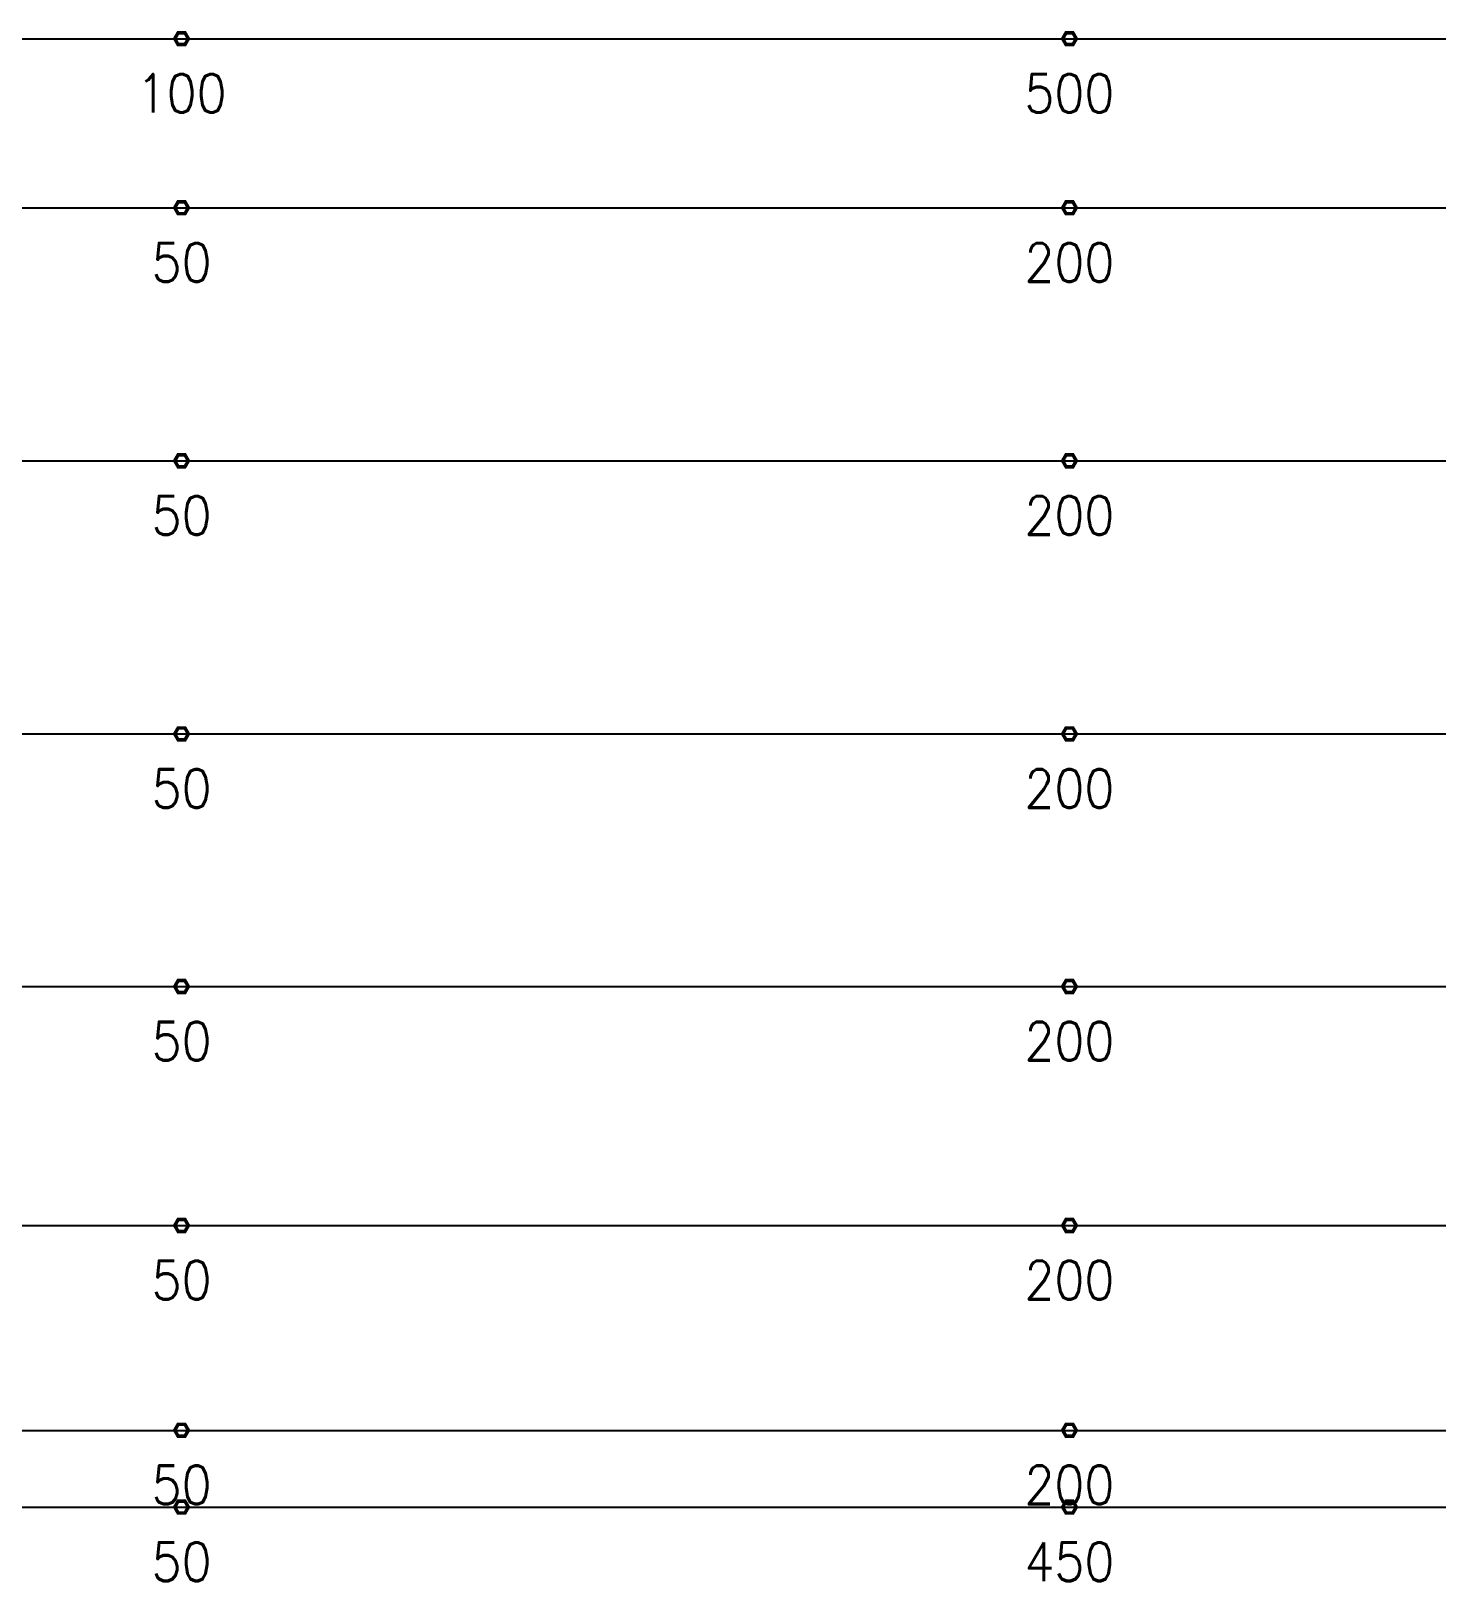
# Model space of a CAD drawing. Header units: millimetres. Extents: x 131700 to 589785, y -24154 to 46087.
# Drawn here: x 417768 to 426002, y 29216 to 38297 of the extents above; entities that cross this region are included whole.
import ezdxf
from ezdxf.enums import TextEntityAlignment as Align

# ---------------------------------------------------------------- set-up
doc = ezdxf.new("R2010")
doc.units = ezdxf.units.MM
doc.layers.get('0').update_dxf_attribs({"lineweight": 20})
doc.layers.add('ARES_TAG', color=3, linetype='Continuous')
doc.layers.add('NDC_S_TENDON', color=10, linetype='Continuous')
doc.layers.add('Current_plane_Column', color=7, linetype='Continuous', true_color=0x4b00ff)
doc.layers.add('NDC_LCAP', color=87, linetype='Continuous', plot=False)
doc.layers.add('NDC_S-TENDON', color=6, linetype='Continuous', lineweight=35)
doc.layers.add('NDC_S_ANNO', color=7, linetype='Continuous', lineweight=20)
doc.styles.add('ARES_BIGTEXT', font='VHARIALN.TTF')
doc.styles.add('ARES_ROMANS_0.36', font='romans.shx', dxfattribs={"width": 0.36, "bigfont": 'vns.shx'})
doc.styles.get("Standard").update_dxf_attribs({"font": 'arial.ttf'})

# ---------------------------------------------------------------- blocks, each defined once
blk = doc.blocks.new('*U579')
at = {"layer": 'NDC_S_TENDON'}
blk.add_line((-16449.8, 0), (25150.2, 0), dxfattribs=at)
at = {"layer": 'ARES_TAG', "style": 'ARES_ROMANS_0.36', "width": 0.36}
blk.add_attdef('S3', text='', height=375, rotation=6.40835, dxfattribs=at).set_placement((-31309.8, -1669), align=Align.MIDDLE_CENTER)
at = {"layer": 'NDC_LCAP', "style": 'ARES_BIGTEXT'}
blk.add_attdef('L', text='', height=350, rotation=6.40835, dxfattribs=at).set_placement((-32036.3, -1750.6), align=Align.MIDDLE_RIGHT)
blk = doc.blocks.new('*U580')
at = {"layer": 'NDC_S_TENDON'}
blk.add_line((-16449.8, 0), (25150.2, 0), dxfattribs=at)
at = {"layer": 'ARES_TAG', "style": 'ARES_ROMANS_0.36', "width": 0.36}
blk.add_attdef('S3', text='', height=375, rotation=5.4568, dxfattribs=at).set_placement((-31315.5, -1420.1), align=Align.MIDDLE_CENTER)
at = {"layer": 'NDC_LCAP', "style": 'ARES_BIGTEXT'}
blk.add_attdef('L', text='', height=350, rotation=5.4568, dxfattribs=at).set_placement((-32043.2, -1489.6), align=Align.MIDDLE_RIGHT)
blk = doc.blocks.new('*U581')
at = {"layer": 'NDC_S_TENDON'}
blk.add_line((5123, 0), (56671.6, 0), dxfattribs=at)
at = {"layer": 'ARES_TAG', "style": 'ARES_ROMANS_0.36', "width": 0.36}
blk.add_attdef('S3', text='', height=375, dxfattribs=at).set_placement((-10195.1, 0), align=Align.MIDDLE_CENTER)
at = {"layer": 'NDC_LCAP', "style": 'ARES_BIGTEXT'}
blk.add_attdef('L', text='', height=350, dxfattribs=at).set_placement((-10926.1, 0), align=Align.MIDDLE_RIGHT)
blk = doc.blocks.new('*U582')
at = {"layer": 'NDC_S_TENDON'}
blk.add_line((5123, 0), (56671.6, 0), dxfattribs=at)
at = {"layer": 'ARES_TAG', "style": 'ARES_ROMANS_0.36', "width": 0.36}
blk.add_attdef('S3', text='', height=375, dxfattribs=at).set_placement((-9038.4, 0), align=Align.MIDDLE_CENTER)
at = {"layer": 'NDC_LCAP', "style": 'ARES_BIGTEXT'}
blk.add_attdef('L', text='', height=350, dxfattribs=at).set_placement((-9769.4, 0), align=Align.MIDDLE_RIGHT)
blk = doc.blocks.new('*U583')
at = {"layer": 'NDC_S_TENDON'}
blk.add_line((5123, 0), (56671.6, 0), dxfattribs=at)
at = {"layer": 'ARES_TAG', "style": 'ARES_ROMANS_0.36', "width": 0.36}
blk.add_attdef('S3', text='', height=375, dxfattribs=at).set_placement((-9038.4, 0), align=Align.MIDDLE_CENTER)
at = {"layer": 'NDC_LCAP', "style": 'ARES_BIGTEXT'}
blk.add_attdef('L', text='', height=350, dxfattribs=at).set_placement((-9769.4, 0), align=Align.MIDDLE_RIGHT)
blk = doc.blocks.new('*U586')
at = {"layer": 'NDC_S_TENDON'}
blk.add_line((5123, 0), (56671.6, 0), dxfattribs=at)
at = {"layer": 'ARES_TAG', "style": 'ARES_ROMANS_0.36', "width": 0.36}
blk.add_attdef('S3', text='', height=375, dxfattribs=at).set_placement((-10219.4, 0), align=Align.MIDDLE_CENTER)
at = {"layer": 'NDC_LCAP', "style": 'ARES_BIGTEXT'}
blk.add_attdef('L', text='', height=350, dxfattribs=at).set_placement((-10950.4, 0), align=Align.MIDDLE_RIGHT)
blk = doc.blocks.new('TDX')
at = {"layer": 'NDC_S-TENDON', "linetype": 'Continuous'}
for points, elevation in [([(36090, 28752.8, 20, 20, 0), (36070, 28787.5, 20, 20, 0), (36030, 28787.5, 20, 20, 0), (36010, 28752.8, 20, 20, 0), (36030, 28718.2, 20, 20, 0), (36070, 28718.2, 20, 20, 0)], 2500), ([(36090, 28752.8, 20, 20, 0), (36070, 28787.5, 20, 20, 0), (36030, 28787.5, 20, 20, 0), (36010, 28752.8, 20, 20, 0), (36030, 28718.2, 20, 20, 0), (36070, 28718.2, 20, 20, 0)], 2500), ([(36090, 28752.8, 20, 20, 0), (36070, 28787.5, 20, 20, 0), (36030, 28787.5, 20, 20, 0), (36010, 28752.8, 20, 20, 0), (36030, 28718.2, 20, 20, 0), (36070, 28718.2, 20, 20, 0)], 4989.2), ([(36090, 28752.8, 20, 20, 0), (36070, 28787.5, 20, 20, 0), (36030, 28787.5, 20, 20, 0), (36010, 28752.8, 20, 20, 0), (36030, 28718.2, 20, 20, 0), (36070, 28718.2, 20, 20, 0)], 4989.2), ([(36090.1, 28751.7, 20, 20, 0), (36070.1, 28786.3, 20, 20, 0), (36030.1, 28786.3, 20, 20, 0), (36010.1, 28751.7, 20, 20, 0), (36030.1, 28717, 20, 20, 0), (36070.1, 28717, 20, 20, 0)], 4414.5), ([(36090.1, 28751.7, 20, 20, 0), (36070.1, 28786.3, 20, 20, 0), (36030.1, 28786.3, 20, 20, 0), (36010.1, 28751.7, 20, 20, 0), (36030.1, 28717, 20, 20, 0), (36070.1, 28717, 20, 20, 0)], 4414.5), ([(41290, 28752.8, 20, 20, 0), (41270, 28787.5, 20, 20, 0), (41230, 28787.5, 20, 20, 0), (41210, 28752.8, 20, 20, 0), (41230, 28718.2, 20, 20, 0), (41270, 28718.2, 20, 20, 0)], 2900), ([(41290, 28752.8, 20, 20, 0), (41270, 28787.5, 20, 20, 0), (41230, 28787.5, 20, 20, 0), (41210, 28752.8, 20, 20, 0), (41230, 28718.2, 20, 20, 0), (41270, 28718.2, 20, 20, 0)], 2900), ([(41290, 28752.8, 20, 20, 0), (41270, 28787.5, 20, 20, 0), (41230, 28787.5, 20, 20, 0), (41210, 28752.8, 20, 20, 0), (41230, 28718.2, 20, 20, 0), (41270, 28718.2, 20, 20, 0)], 2900), ([(41290, 28752.8, 20, 20, 0), (41270, 28787.5, 20, 20, 0), (41230, 28787.5, 20, 20, 0), (41210, 28752.8, 20, 20, 0), (41230, 28718.2, 20, 20, 0), (41270, 28718.2, 20, 20, 0)], 2900), ([(41290, 28752.8, 20, 20, 0), (41270, 28787.5, 20, 20, 0), (41230, 28787.5, 20, 20, 0), (41210, 28752.8, 20, 20, 0), (41230, 28718.2, 20, 20, 0), (41270, 28718.2, 20, 20, 0)], 5389.2), ([(41290, 28752.8, 20, 20, 0), (41270, 28787.5, 20, 20, 0), (41230, 28787.5, 20, 20, 0), (41210, 28752.8, 20, 20, 0), (41230, 28718.2, 20, 20, 0), (41270, 28718.2, 20, 20, 0)], 5389.2), ([(41290, 28752.8, 20, 20, 0), (41270, 28787.5, 20, 20, 0), (41230, 28787.5, 20, 20, 0), (41210, 28752.8, 20, 20, 0), (41230, 28718.2, 20, 20, 0), (41270, 28718.2, 20, 20, 0)], 5389.2), ([(41290, 28752.8, 20, 20, 0), (41270, 28787.5, 20, 20, 0), (41230, 28787.5, 20, 20, 0), (41210, 28752.8, 20, 20, 0), (41230, 28718.2, 20, 20, 0), (41270, 28718.2, 20, 20, 0)], 5389.2), ([(41290.1, 28751.7, 20, 20, 0), (41270.1, 28786.3, 20, 20, 0), (41230.1, 28786.3, 20, 20, 0), (41210.1, 28751.7, 20, 20, 0), (41230.1, 28717, 20, 20, 0), (41270.1, 28717, 20, 20, 0)], 4814.5), ([(41290.1, 28751.7, 20, 20, 0), (41270.1, 28786.3, 20, 20, 0), (41230.1, 28786.3, 20, 20, 0), (41210.1, 28751.7, 20, 20, 0), (41230.1, 28717, 20, 20, 0), (41270.1, 28717, 20, 20, 0)], 4814.5), ([(41290.1, 28751.7, 20, 20, 0), (41270.1, 28786.3, 20, 20, 0), (41230.1, 28786.3, 20, 20, 0), (41210.1, 28751.7, 20, 20, 0), (41230.1, 28717, 20, 20, 0), (41270.1, 28717, 20, 20, 0)], 4814.5), ([(41290.1, 28751.7, 20, 20, 0), (41270.1, 28786.3, 20, 20, 0), (41230.1, 28786.3, 20, 20, 0), (41210.1, 28751.7, 20, 20, 0), (41230.1, 28717, 20, 20, 0), (41270.1, 28717, 20, 20, 0)], 4814.5), ([(36090, 27762.3, 20, 20, 0), (36070, 27797, 20, 20, 0), (36030, 27797, 20, 20, 0), (36010, 27762.3, 20, 20, 0), (36030, 27727.7, 20, 20, 0), (36070, 27727.7, 20, 20, 0)], 2800), ([(36090, 27762.3, 20, 20, 0), (36070, 27797, 20, 20, 0), (36030, 27797, 20, 20, 0), (36010, 27762.3, 20, 20, 0), (36030, 27727.7, 20, 20, 0), (36070, 27727.7, 20, 20, 0)], 2800), ([(36090, 27762.3, 20, 20, 0), (36070, 27797, 20, 20, 0), (36030, 27797, 20, 20, 0), (36010, 27762.3, 20, 20, 0), (36030, 27727.7, 20, 20, 0), (36070, 27727.7, 20, 20, 0)], 5289.2), ([(36090, 27762.3, 20, 20, 0), (36070, 27797, 20, 20, 0), (36030, 27797, 20, 20, 0), (36010, 27762.3, 20, 20, 0), (36030, 27727.7, 20, 20, 0), (36070, 27727.7, 20, 20, 0)], 5289.2), ([(36090.1, 27761.2, 20, 20, 0), (36070.1, 27795.8, 20, 20, 0), (36030.1, 27795.8, 20, 20, 0), (36010.1, 27761.2, 20, 20, 0), (36030.1, 27726.6, 20, 20, 0), (36070.1, 27726.6, 20, 20, 0)], 4714.5), ([(36090.1, 27761.2, 20, 20, 0), (36070.1, 27795.8, 20, 20, 0), (36030.1, 27795.8, 20, 20, 0), (36010.1, 27761.2, 20, 20, 0), (36030.1, 27726.6, 20, 20, 0), (36070.1, 27726.6, 20, 20, 0)], 4714.5), ([(41290, 27762.3, 20, 20, 0), (41270, 27797, 20, 20, 0), (41230, 27797, 20, 20, 0), (41210, 27762.3, 20, 20, 0), (41230, 27727.7, 20, 20, 0), (41270, 27727.7, 20, 20, 0)], 2950), ([(41290, 27762.3, 20, 20, 0), (41270, 27797, 20, 20, 0), (41230, 27797, 20, 20, 0), (41210, 27762.3, 20, 20, 0), (41230, 27727.7, 20, 20, 0), (41270, 27727.7, 20, 20, 0)], 2950), ([(41290, 27762.3, 20, 20, 0), (41270, 27797, 20, 20, 0), (41230, 27797, 20, 20, 0), (41210, 27762.3, 20, 20, 0), (41230, 27727.7, 20, 20, 0), (41270, 27727.7, 20, 20, 0)], 2950), ([(41290, 27762.3, 20, 20, 0), (41270, 27797, 20, 20, 0), (41230, 27797, 20, 20, 0), (41210, 27762.3, 20, 20, 0), (41230, 27727.7, 20, 20, 0), (41270, 27727.7, 20, 20, 0)], 2950), ([(41290, 27762.3, 20, 20, 0), (41270, 27797, 20, 20, 0), (41230, 27797, 20, 20, 0), (41210, 27762.3, 20, 20, 0), (41230, 27727.7, 20, 20, 0), (41270, 27727.7, 20, 20, 0)], 5439.2), ([(41290, 27762.3, 20, 20, 0), (41270, 27797, 20, 20, 0), (41230, 27797, 20, 20, 0), (41210, 27762.3, 20, 20, 0), (41230, 27727.7, 20, 20, 0), (41270, 27727.7, 20, 20, 0)], 5439.2), ([(41290, 27762.3, 20, 20, 0), (41270, 27797, 20, 20, 0), (41230, 27797, 20, 20, 0), (41210, 27762.3, 20, 20, 0), (41230, 27727.7, 20, 20, 0), (41270, 27727.7, 20, 20, 0)], 5439.2), ([(41290, 27762.3, 20, 20, 0), (41270, 27797, 20, 20, 0), (41230, 27797, 20, 20, 0), (41210, 27762.3, 20, 20, 0), (41230, 27727.7, 20, 20, 0), (41270, 27727.7, 20, 20, 0)], 5439.2), ([(41290.1, 27761.2, 20, 20, 0), (41270.1, 27795.8, 20, 20, 0), (41230.1, 27795.8, 20, 20, 0), (41210.1, 27761.2, 20, 20, 0), (41230.1, 27726.6, 20, 20, 0), (41270.1, 27726.6, 20, 20, 0)], 4864.5), ([(41290.1, 27761.2, 20, 20, 0), (41270.1, 27795.8, 20, 20, 0), (41230.1, 27795.8, 20, 20, 0), (41210.1, 27761.2, 20, 20, 0), (41230.1, 27726.6, 20, 20, 0), (41270.1, 27726.6, 20, 20, 0)], 4864.5), ([(41290.1, 27761.2, 20, 20, 0), (41270.1, 27795.8, 20, 20, 0), (41230.1, 27795.8, 20, 20, 0), (41210.1, 27761.2, 20, 20, 0), (41230.1, 27726.6, 20, 20, 0), (41270.1, 27726.6, 20, 20, 0)], 4864.5), ([(41290.1, 27761.2, 20, 20, 0), (41270.1, 27795.8, 20, 20, 0), (41230.1, 27795.8, 20, 20, 0), (41210.1, 27761.2, 20, 20, 0), (41230.1, 27726.6, 20, 20, 0), (41270.1, 27726.6, 20, 20, 0)], 4864.5), ([(36090, 26279.9, 20, 20, 0), (36070, 26314.6, 20, 20, 0), (36030, 26314.6, 20, 20, 0), (36010, 26279.9, 20, 20, 0), (36030, 26245.3, 20, 20, 0), (36070, 26245.3, 20, 20, 0)], 2800), ([(36090, 26279.9, 20, 20, 0), (36070, 26314.6, 20, 20, 0), (36030, 26314.6, 20, 20, 0), (36010, 26279.9, 20, 20, 0), (36030, 26245.3, 20, 20, 0), (36070, 26245.3, 20, 20, 0)], 2800), ([(36090, 26279.9, 20, 20, 0), (36070, 26314.6, 20, 20, 0), (36030, 26314.6, 20, 20, 0), (36010, 26279.9, 20, 20, 0), (36030, 26245.3, 20, 20, 0), (36070, 26245.3, 20, 20, 0)], 5289.2), ([(36090, 26279.9, 20, 20, 0), (36070, 26314.6, 20, 20, 0), (36030, 26314.6, 20, 20, 0), (36010, 26279.9, 20, 20, 0), (36030, 26245.3, 20, 20, 0), (36070, 26245.3, 20, 20, 0)], 5289.2), ([(36090.1, 26278.8, 20, 20, 0), (36070.1, 26313.5, 20, 20, 0), (36030.1, 26313.5, 20, 20, 0), (36010.1, 26278.8, 20, 20, 0), (36030.1, 26244.2, 20, 20, 0), (36070.1, 26244.2, 20, 20, 0)], 4714.5), ([(36090.1, 26278.8, 20, 20, 0), (36070.1, 26313.5, 20, 20, 0), (36030.1, 26313.5, 20, 20, 0), (36010.1, 26278.8, 20, 20, 0), (36030.1, 26244.2, 20, 20, 0), (36070.1, 26244.2, 20, 20, 0)], 4714.5), ([(41290, 26279.9, 20, 20, 0), (41270, 26314.6, 20, 20, 0), (41230, 26314.6, 20, 20, 0), (41210, 26279.9, 20, 20, 0), (41230, 26245.3, 20, 20, 0), (41270, 26245.3, 20, 20, 0)], 2950), ([(41290, 26279.9, 20, 20, 0), (41270, 26314.6, 20, 20, 0), (41230, 26314.6, 20, 20, 0), (41210, 26279.9, 20, 20, 0), (41230, 26245.3, 20, 20, 0), (41270, 26245.3, 20, 20, 0)], 2950), ([(41290, 26279.9, 20, 20, 0), (41270, 26314.6, 20, 20, 0), (41230, 26314.6, 20, 20, 0), (41210, 26279.9, 20, 20, 0), (41230, 26245.3, 20, 20, 0), (41270, 26245.3, 20, 20, 0)], 2950), ([(41290, 26279.9, 20, 20, 0), (41270, 26314.6, 20, 20, 0), (41230, 26314.6, 20, 20, 0), (41210, 26279.9, 20, 20, 0), (41230, 26245.3, 20, 20, 0), (41270, 26245.3, 20, 20, 0)], 2950), ([(41290, 26279.9, 20, 20, 0), (41270, 26314.6, 20, 20, 0), (41230, 26314.6, 20, 20, 0), (41210, 26279.9, 20, 20, 0), (41230, 26245.3, 20, 20, 0), (41270, 26245.3, 20, 20, 0)], 5439.2), ([(41290, 26279.9, 20, 20, 0), (41270, 26314.6, 20, 20, 0), (41230, 26314.6, 20, 20, 0), (41210, 26279.9, 20, 20, 0), (41230, 26245.3, 20, 20, 0), (41270, 26245.3, 20, 20, 0)], 5439.2), ([(41290, 26279.9, 20, 20, 0), (41270, 26314.6, 20, 20, 0), (41230, 26314.6, 20, 20, 0), (41210, 26279.9, 20, 20, 0), (41230, 26245.3, 20, 20, 0), (41270, 26245.3, 20, 20, 0)], 5439.2), ([(41290, 26279.9, 20, 20, 0), (41270, 26314.6, 20, 20, 0), (41230, 26314.6, 20, 20, 0), (41210, 26279.9, 20, 20, 0), (41230, 26245.3, 20, 20, 0), (41270, 26245.3, 20, 20, 0)], 5439.2), ([(41290.1, 26278.8, 20, 20, 0), (41270.1, 26313.5, 20, 20, 0), (41230.1, 26313.5, 20, 20, 0), (41210.1, 26278.8, 20, 20, 0), (41230.1, 26244.2, 20, 20, 0), (41270.1, 26244.2, 20, 20, 0)], 4864.5), ([(41290.1, 26278.8, 20, 20, 0), (41270.1, 26313.5, 20, 20, 0), (41230.1, 26313.5, 20, 20, 0), (41210.1, 26278.8, 20, 20, 0), (41230.1, 26244.2, 20, 20, 0), (41270.1, 26244.2, 20, 20, 0)], 4864.5), ([(41290.1, 26278.8, 20, 20, 0), (41270.1, 26313.5, 20, 20, 0), (41230.1, 26313.5, 20, 20, 0), (41210.1, 26278.8, 20, 20, 0), (41230.1, 26244.2, 20, 20, 0), (41270.1, 26244.2, 20, 20, 0)], 4864.5), ([(41290.1, 26278.8, 20, 20, 0), (41270.1, 26313.5, 20, 20, 0), (41230.1, 26313.5, 20, 20, 0), (41210.1, 26278.8, 20, 20, 0), (41230.1, 26244.2, 20, 20, 0), (41270.1, 26244.2, 20, 20, 0)], 4864.5), ([(36090, 24679.9, 20, 20, 0), (36070, 24714.6, 20, 20, 0), (36030, 24714.6, 20, 20, 0), (36010, 24679.9, 20, 20, 0), (36030, 24645.3, 20, 20, 0), (36070, 24645.3, 20, 20, 0)], 2800), ([(36090, 24679.9, 20, 20, 0), (36070, 24714.6, 20, 20, 0), (36030, 24714.6, 20, 20, 0), (36010, 24679.9, 20, 20, 0), (36030, 24645.3, 20, 20, 0), (36070, 24645.3, 20, 20, 0)], 2800), ([(36090, 24679.9, 20, 20, 0), (36070, 24714.6, 20, 20, 0), (36030, 24714.6, 20, 20, 0), (36010, 24679.9, 20, 20, 0), (36030, 24645.3, 20, 20, 0), (36070, 24645.3, 20, 20, 0)], 5289.2), ([(36090, 24679.9, 20, 20, 0), (36070, 24714.6, 20, 20, 0), (36030, 24714.6, 20, 20, 0), (36010, 24679.9, 20, 20, 0), (36030, 24645.3, 20, 20, 0), (36070, 24645.3, 20, 20, 0)], 5289.2), ([(36090.1, 24678.8, 20, 20, 0), (36070.1, 24713.5, 20, 20, 0), (36030.1, 24713.5, 20, 20, 0), (36010.1, 24678.8, 20, 20, 0), (36030.1, 24644.2, 20, 20, 0), (36070.1, 24644.2, 20, 20, 0)], 4714.5), ([(36090.1, 24678.8, 20, 20, 0), (36070.1, 24713.5, 20, 20, 0), (36030.1, 24713.5, 20, 20, 0), (36010.1, 24678.8, 20, 20, 0), (36030.1, 24644.2, 20, 20, 0), (36070.1, 24644.2, 20, 20, 0)], 4714.5), ([(41290, 24679.9, 20, 20, 0), (41270, 24714.6, 20, 20, 0), (41230, 24714.6, 20, 20, 0), (41210, 24679.9, 20, 20, 0), (41230, 24645.3, 20, 20, 0), (41270, 24645.3, 20, 20, 0)], 2950), ([(41290, 24679.9, 20, 20, 0), (41270, 24714.6, 20, 20, 0), (41230, 24714.6, 20, 20, 0), (41210, 24679.9, 20, 20, 0), (41230, 24645.3, 20, 20, 0), (41270, 24645.3, 20, 20, 0)], 2950), ([(41290, 24679.9, 20, 20, 0), (41270, 24714.6, 20, 20, 0), (41230, 24714.6, 20, 20, 0), (41210, 24679.9, 20, 20, 0), (41230, 24645.3, 20, 20, 0), (41270, 24645.3, 20, 20, 0)], 2950), ([(41290, 24679.9, 20, 20, 0), (41270, 24714.6, 20, 20, 0), (41230, 24714.6, 20, 20, 0), (41210, 24679.9, 20, 20, 0), (41230, 24645.3, 20, 20, 0), (41270, 24645.3, 20, 20, 0)], 2950), ([(41290, 24679.9, 20, 20, 0), (41270, 24714.6, 20, 20, 0), (41230, 24714.6, 20, 20, 0), (41210, 24679.9, 20, 20, 0), (41230, 24645.3, 20, 20, 0), (41270, 24645.3, 20, 20, 0)], 5439.2), ([(41290, 24679.9, 20, 20, 0), (41270, 24714.6, 20, 20, 0), (41230, 24714.6, 20, 20, 0), (41210, 24679.9, 20, 20, 0), (41230, 24645.3, 20, 20, 0), (41270, 24645.3, 20, 20, 0)], 5439.2), ([(41290, 24679.9, 20, 20, 0), (41270, 24714.6, 20, 20, 0), (41230, 24714.6, 20, 20, 0), (41210, 24679.9, 20, 20, 0), (41230, 24645.3, 20, 20, 0), (41270, 24645.3, 20, 20, 0)], 5439.2), ([(41290, 24679.9, 20, 20, 0), (41270, 24714.6, 20, 20, 0), (41230, 24714.6, 20, 20, 0), (41210, 24679.9, 20, 20, 0), (41230, 24645.3, 20, 20, 0), (41270, 24645.3, 20, 20, 0)], 5439.2), ([(41290.1, 24678.8, 20, 20, 0), (41270.1, 24713.5, 20, 20, 0), (41230.1, 24713.5, 20, 20, 0), (41210.1, 24678.8, 20, 20, 0), (41230.1, 24644.2, 20, 20, 0), (41270.1, 24644.2, 20, 20, 0)], 4864.5), ([(41290.1, 24678.8, 20, 20, 0), (41270.1, 24713.5, 20, 20, 0), (41230.1, 24713.5, 20, 20, 0), (41210.1, 24678.8, 20, 20, 0), (41230.1, 24644.2, 20, 20, 0), (41270.1, 24644.2, 20, 20, 0)], 4864.5), ([(41290.1, 24678.8, 20, 20, 0), (41270.1, 24713.5, 20, 20, 0), (41230.1, 24713.5, 20, 20, 0), (41210.1, 24678.8, 20, 20, 0), (41230.1, 24644.2, 20, 20, 0), (41270.1, 24644.2, 20, 20, 0)], 4864.5), ([(41290.1, 24678.8, 20, 20, 0), (41270.1, 24713.5, 20, 20, 0), (41230.1, 24713.5, 20, 20, 0), (41210.1, 24678.8, 20, 20, 0), (41230.1, 24644.2, 20, 20, 0), (41270.1, 24644.2, 20, 20, 0)], 4864.5), ([(36090, 23199.9, 20, 20, 0), (36070, 23234.5, 20, 20, 0), (36030, 23234.5, 20, 20, 0), (36010, 23199.9, 20, 20, 0), (36030, 23165.2, 20, 20, 0), (36070, 23165.2, 20, 20, 0)], 2800), ([(36090, 23199.9, 20, 20, 0), (36070, 23234.5, 20, 20, 0), (36030, 23234.5, 20, 20, 0), (36010, 23199.9, 20, 20, 0), (36030, 23165.2, 20, 20, 0), (36070, 23165.2, 20, 20, 0)], 2800), ([(36090, 23199.9, 20, 20, 0), (36070, 23234.5, 20, 20, 0), (36030, 23234.5, 20, 20, 0), (36010, 23199.9, 20, 20, 0), (36030, 23165.2, 20, 20, 0), (36070, 23165.2, 20, 20, 0)], 5289.2), ([(36090, 23199.9, 20, 20, 0), (36070, 23234.5, 20, 20, 0), (36030, 23234.5, 20, 20, 0), (36010, 23199.9, 20, 20, 0), (36030, 23165.2, 20, 20, 0), (36070, 23165.2, 20, 20, 0)], 5289.2), ([(36090.1, 23198.8, 20, 20, 0), (36070.1, 23233.4, 20, 20, 0), (36030.1, 23233.4, 20, 20, 0), (36010.1, 23198.8, 20, 20, 0), (36030.1, 23164.1, 20, 20, 0), (36070.1, 23164.1, 20, 20, 0)], 4714.5), ([(36090.1, 23198.8, 20, 20, 0), (36070.1, 23233.4, 20, 20, 0), (36030.1, 23233.4, 20, 20, 0), (36010.1, 23198.8, 20, 20, 0), (36030.1, 23164.1, 20, 20, 0), (36070.1, 23164.1, 20, 20, 0)], 4714.5), ([(41290, 23199.9, 20, 20, 0), (41270, 23234.5, 20, 20, 0), (41230, 23234.5, 20, 20, 0), (41210, 23199.9, 20, 20, 0), (41230, 23165.2, 20, 20, 0), (41270, 23165.2, 20, 20, 0)], 2950), ([(41290, 23199.9, 20, 20, 0), (41270, 23234.5, 20, 20, 0), (41230, 23234.5, 20, 20, 0), (41210, 23199.9, 20, 20, 0), (41230, 23165.2, 20, 20, 0), (41270, 23165.2, 20, 20, 0)], 2950), ([(41290, 23199.9, 20, 20, 0), (41270, 23234.5, 20, 20, 0), (41230, 23234.5, 20, 20, 0), (41210, 23199.9, 20, 20, 0), (41230, 23165.2, 20, 20, 0), (41270, 23165.2, 20, 20, 0)], 2950), ([(41290, 23199.9, 20, 20, 0), (41270, 23234.5, 20, 20, 0), (41230, 23234.5, 20, 20, 0), (41210, 23199.9, 20, 20, 0), (41230, 23165.2, 20, 20, 0), (41270, 23165.2, 20, 20, 0)], 2950), ([(41290, 23199.9, 20, 20, 0), (41270, 23234.5, 20, 20, 0), (41230, 23234.5, 20, 20, 0), (41210, 23199.9, 20, 20, 0), (41230, 23165.2, 20, 20, 0), (41270, 23165.2, 20, 20, 0)], 5439.2), ([(41290, 23199.9, 20, 20, 0), (41270, 23234.5, 20, 20, 0), (41230, 23234.5, 20, 20, 0), (41210, 23199.9, 20, 20, 0), (41230, 23165.2, 20, 20, 0), (41270, 23165.2, 20, 20, 0)], 5439.2), ([(41290, 23199.9, 20, 20, 0), (41270, 23234.5, 20, 20, 0), (41230, 23234.5, 20, 20, 0), (41210, 23199.9, 20, 20, 0), (41230, 23165.2, 20, 20, 0), (41270, 23165.2, 20, 20, 0)], 5439.2), ([(41290, 23199.9, 20, 20, 0), (41270, 23234.5, 20, 20, 0), (41230, 23234.5, 20, 20, 0), (41210, 23199.9, 20, 20, 0), (41230, 23165.2, 20, 20, 0), (41270, 23165.2, 20, 20, 0)], 5439.2), ([(41290.1, 23198.8, 20, 20, 0), (41270.1, 23233.4, 20, 20, 0), (41230.1, 23233.4, 20, 20, 0), (41210.1, 23198.8, 20, 20, 0), (41230.1, 23164.1, 20, 20, 0), (41270.1, 23164.1, 20, 20, 0)], 4864.5), ([(41290.1, 23198.8, 20, 20, 0), (41270.1, 23233.4, 20, 20, 0), (41230.1, 23233.4, 20, 20, 0), (41210.1, 23198.8, 20, 20, 0), (41230.1, 23164.1, 20, 20, 0), (41270.1, 23164.1, 20, 20, 0)], 4864.5), ([(41290.1, 23198.8, 20, 20, 0), (41270.1, 23233.4, 20, 20, 0), (41230.1, 23233.4, 20, 20, 0), (41210.1, 23198.8, 20, 20, 0), (41230.1, 23164.1, 20, 20, 0), (41270.1, 23164.1, 20, 20, 0)], 4864.5), ([(41290.1, 23198.8, 20, 20, 0), (41270.1, 23233.4, 20, 20, 0), (41230.1, 23233.4, 20, 20, 0), (41210.1, 23198.8, 20, 20, 0), (41230.1, 23164.1, 20, 20, 0), (41270.1, 23164.1, 20, 20, 0)], 4864.5), ([(36090, 21799.9, 20, 20, 0), (36070, 21834.5, 20, 20, 0), (36030, 21834.5, 20, 20, 0), (36010, 21799.9, 20, 20, 0), (36030, 21765.2, 20, 20, 0), (36070, 21765.2, 20, 20, 0)], 2800), ([(36090, 21799.9, 20, 20, 0), (36070, 21834.5, 20, 20, 0), (36030, 21834.5, 20, 20, 0), (36010, 21799.9, 20, 20, 0), (36030, 21765.2, 20, 20, 0), (36070, 21765.2, 20, 20, 0)], 2800), ([(36090, 21799.9, 20, 20, 0), (36070, 21834.5, 20, 20, 0), (36030, 21834.5, 20, 20, 0), (36010, 21799.9, 20, 20, 0), (36030, 21765.2, 20, 20, 0), (36070, 21765.2, 20, 20, 0)], 5289.2), ([(36090, 21799.9, 20, 20, 0), (36070, 21834.5, 20, 20, 0), (36030, 21834.5, 20, 20, 0), (36010, 21799.9, 20, 20, 0), (36030, 21765.2, 20, 20, 0), (36070, 21765.2, 20, 20, 0)], 5289.2), ([(36090.1, 21798.8, 20, 20, 0), (36070.1, 21833.4, 20, 20, 0), (36030.1, 21833.4, 20, 20, 0), (36010.1, 21798.8, 20, 20, 0), (36030.1, 21764.1, 20, 20, 0), (36070.1, 21764.1, 20, 20, 0)], 4714.5), ([(36090.1, 21798.8, 20, 20, 0), (36070.1, 21833.4, 20, 20, 0), (36030.1, 21833.4, 20, 20, 0), (36010.1, 21798.8, 20, 20, 0), (36030.1, 21764.1, 20, 20, 0), (36070.1, 21764.1, 20, 20, 0)], 4714.5), ([(41290, 21799.9, 20, 20, 0), (41270, 21834.5, 20, 20, 0), (41230, 21834.5, 20, 20, 0), (41210, 21799.9, 20, 20, 0), (41230, 21765.2, 20, 20, 0), (41270, 21765.2, 20, 20, 0)], 2950), ([(41290, 21799.9, 20, 20, 0), (41270, 21834.5, 20, 20, 0), (41230, 21834.5, 20, 20, 0), (41210, 21799.9, 20, 20, 0), (41230, 21765.2, 20, 20, 0), (41270, 21765.2, 20, 20, 0)], 2950), ([(41290, 21799.9, 20, 20, 0), (41270, 21834.5, 20, 20, 0), (41230, 21834.5, 20, 20, 0), (41210, 21799.9, 20, 20, 0), (41230, 21765.2, 20, 20, 0), (41270, 21765.2, 20, 20, 0)], 2950), ([(41290, 21799.9, 20, 20, 0), (41270, 21834.5, 20, 20, 0), (41230, 21834.5, 20, 20, 0), (41210, 21799.9, 20, 20, 0), (41230, 21765.2, 20, 20, 0), (41270, 21765.2, 20, 20, 0)], 2950), ([(41290, 21799.9, 20, 20, 0), (41270, 21834.5, 20, 20, 0), (41230, 21834.5, 20, 20, 0), (41210, 21799.9, 20, 20, 0), (41230, 21765.2, 20, 20, 0), (41270, 21765.2, 20, 20, 0)], 5439.2), ([(41290, 21799.9, 20, 20, 0), (41270, 21834.5, 20, 20, 0), (41230, 21834.5, 20, 20, 0), (41210, 21799.9, 20, 20, 0), (41230, 21765.2, 20, 20, 0), (41270, 21765.2, 20, 20, 0)], 5439.2), ([(41290, 21799.9, 20, 20, 0), (41270, 21834.5, 20, 20, 0), (41230, 21834.5, 20, 20, 0), (41210, 21799.9, 20, 20, 0), (41230, 21765.2, 20, 20, 0), (41270, 21765.2, 20, 20, 0)], 5439.2), ([(41290, 21799.9, 20, 20, 0), (41270, 21834.5, 20, 20, 0), (41230, 21834.5, 20, 20, 0), (41210, 21799.9, 20, 20, 0), (41230, 21765.2, 20, 20, 0), (41270, 21765.2, 20, 20, 0)], 5439.2), ([(41290.1, 21798.8, 20, 20, 0), (41270.1, 21833.4, 20, 20, 0), (41230.1, 21833.4, 20, 20, 0), (41210.1, 21798.8, 20, 20, 0), (41230.1, 21764.1, 20, 20, 0), (41270.1, 21764.1, 20, 20, 0)], 4864.5), ([(41290.1, 21798.8, 20, 20, 0), (41270.1, 21833.4, 20, 20, 0), (41230.1, 21833.4, 20, 20, 0), (41210.1, 21798.8, 20, 20, 0), (41230.1, 21764.1, 20, 20, 0), (41270.1, 21764.1, 20, 20, 0)], 4864.5), ([(41290.1, 21798.8, 20, 20, 0), (41270.1, 21833.4, 20, 20, 0), (41230.1, 21833.4, 20, 20, 0), (41210.1, 21798.8, 20, 20, 0), (41230.1, 21764.1, 20, 20, 0), (41270.1, 21764.1, 20, 20, 0)], 4864.5), ([(41290.1, 21798.8, 20, 20, 0), (41270.1, 21833.4, 20, 20, 0), (41230.1, 21833.4, 20, 20, 0), (41210.1, 21798.8, 20, 20, 0), (41230.1, 21764.1, 20, 20, 0), (41270.1, 21764.1, 20, 20, 0)], 4864.5), ([(36090, 20600, 20, 20, 0), (36070, 20634.6, 20, 20, 0), (36030, 20634.6, 20, 20, 0), (36010, 20600, 20, 20, 0), (36030, 20565.3, 20, 20, 0), (36070, 20565.3, 20, 20, 0)], 2800), ([(36090, 20600, 20, 20, 0), (36070, 20634.6, 20, 20, 0), (36030, 20634.6, 20, 20, 0), (36010, 20600, 20, 20, 0), (36030, 20565.3, 20, 20, 0), (36070, 20565.3, 20, 20, 0)], 2800), ([(36090, 20600, 20, 20, 0), (36070, 20634.6, 20, 20, 0), (36030, 20634.6, 20, 20, 0), (36010, 20600, 20, 20, 0), (36030, 20565.3, 20, 20, 0), (36070, 20565.3, 20, 20, 0)], 5289.2), ([(36090, 20600, 20, 20, 0), (36070, 20634.6, 20, 20, 0), (36030, 20634.6, 20, 20, 0), (36010, 20600, 20, 20, 0), (36030, 20565.3, 20, 20, 0), (36070, 20565.3, 20, 20, 0)], 5289.2), ([(36090.1, 20598.8, 20, 20, 0), (36070.1, 20633.5, 20, 20, 0), (36030.1, 20633.5, 20, 20, 0), (36010.1, 20598.8, 20, 20, 0), (36030.1, 20564.2, 20, 20, 0), (36070.1, 20564.2, 20, 20, 0)], 4714.5), ([(36090.1, 20598.8, 20, 20, 0), (36070.1, 20633.5, 20, 20, 0), (36030.1, 20633.5, 20, 20, 0), (36010.1, 20598.8, 20, 20, 0), (36030.1, 20564.2, 20, 20, 0), (36070.1, 20564.2, 20, 20, 0)], 4714.5), ([(41290, 20600, 20, 20, 0), (41270, 20634.6, 20, 20, 0), (41230, 20634.6, 20, 20, 0), (41210, 20600, 20, 20, 0), (41230, 20565.3, 20, 20, 0), (41270, 20565.3, 20, 20, 0)], 2950), ([(41290, 20600, 20, 20, 0), (41270, 20634.6, 20, 20, 0), (41230, 20634.6, 20, 20, 0), (41210, 20600, 20, 20, 0), (41230, 20565.3, 20, 20, 0), (41270, 20565.3, 20, 20, 0)], 2950), ([(41290, 20600, 20, 20, 0), (41270, 20634.6, 20, 20, 0), (41230, 20634.6, 20, 20, 0), (41210, 20600, 20, 20, 0), (41230, 20565.3, 20, 20, 0), (41270, 20565.3, 20, 20, 0)], 2950), ([(41290, 20600, 20, 20, 0), (41270, 20634.6, 20, 20, 0), (41230, 20634.6, 20, 20, 0), (41210, 20600, 20, 20, 0), (41230, 20565.3, 20, 20, 0), (41270, 20565.3, 20, 20, 0)], 2950), ([(41290, 20600, 20, 20, 0), (41270, 20634.6, 20, 20, 0), (41230, 20634.6, 20, 20, 0), (41210, 20600, 20, 20, 0), (41230, 20565.3, 20, 20, 0), (41270, 20565.3, 20, 20, 0)], 5439.2), ([(41290, 20600, 20, 20, 0), (41270, 20634.6, 20, 20, 0), (41230, 20634.6, 20, 20, 0), (41210, 20600, 20, 20, 0), (41230, 20565.3, 20, 20, 0), (41270, 20565.3, 20, 20, 0)], 5439.2), ([(41290, 20600, 20, 20, 0), (41270, 20634.6, 20, 20, 0), (41230, 20634.6, 20, 20, 0), (41210, 20600, 20, 20, 0), (41230, 20565.3, 20, 20, 0), (41270, 20565.3, 20, 20, 0)], 5439.2), ([(41290, 20600, 20, 20, 0), (41270, 20634.6, 20, 20, 0), (41230, 20634.6, 20, 20, 0), (41210, 20600, 20, 20, 0), (41230, 20565.3, 20, 20, 0), (41270, 20565.3, 20, 20, 0)], 5439.2), ([(41290.1, 20598.8, 20, 20, 0), (41270.1, 20633.5, 20, 20, 0), (41230.1, 20633.5, 20, 20, 0), (41210.1, 20598.8, 20, 20, 0), (41230.1, 20564.2, 20, 20, 0), (41270.1, 20564.2, 20, 20, 0)], 4864.5), ([(41290.1, 20598.8, 20, 20, 0), (41270.1, 20633.5, 20, 20, 0), (41230.1, 20633.5, 20, 20, 0), (41210.1, 20598.8, 20, 20, 0), (41230.1, 20564.2, 20, 20, 0), (41270.1, 20564.2, 20, 20, 0)], 4864.5), ([(41290.1, 20598.8, 20, 20, 0), (41270.1, 20633.5, 20, 20, 0), (41230.1, 20633.5, 20, 20, 0), (41210.1, 20598.8, 20, 20, 0), (41230.1, 20564.2, 20, 20, 0), (41270.1, 20564.2, 20, 20, 0)], 4864.5), ([(41290.1, 20598.8, 20, 20, 0), (41270.1, 20633.5, 20, 20, 0), (41230.1, 20633.5, 20, 20, 0), (41210.1, 20598.8, 20, 20, 0), (41230.1, 20564.2, 20, 20, 0), (41270.1, 20564.2, 20, 20, 0)], 4864.5), ([(36090, 20150, 20, 20, 0), (36070, 20184.6, 20, 20, 0), (36030, 20184.6, 20, 20, 0), (36010, 20150, 20, 20, 0), (36030, 20115.3, 20, 20, 0), (36070, 20115.3, 20, 20, 0)], 2550), ([(36090, 20150, 20, 20, 0), (36070, 20184.6, 20, 20, 0), (36030, 20184.6, 20, 20, 0), (36010, 20150, 20, 20, 0), (36030, 20115.3, 20, 20, 0), (36070, 20115.3, 20, 20, 0)], 2550), ([(36090, 20150, 20, 20, 0), (36070, 20184.6, 20, 20, 0), (36030, 20184.6, 20, 20, 0), (36010, 20150, 20, 20, 0), (36030, 20115.3, 20, 20, 0), (36070, 20115.3, 20, 20, 0)], 5039.2), ([(36090, 20150, 20, 20, 0), (36070, 20184.6, 20, 20, 0), (36030, 20184.6, 20, 20, 0), (36010, 20150, 20, 20, 0), (36030, 20115.3, 20, 20, 0), (36070, 20115.3, 20, 20, 0)], 5039.2), ([(36090.1, 20148.8, 20, 20, 0), (36070.1, 20183.5, 20, 20, 0), (36030.1, 20183.5, 20, 20, 0), (36010.1, 20148.8, 20, 20, 0), (36030.1, 20114.2, 20, 20, 0), (36070.1, 20114.2, 20, 20, 0)], 4464.5), ([(36090.1, 20148.8, 20, 20, 0), (36070.1, 20183.5, 20, 20, 0), (36030.1, 20183.5, 20, 20, 0), (36010.1, 20148.8, 20, 20, 0), (36030.1, 20114.2, 20, 20, 0), (36070.1, 20114.2, 20, 20, 0)], 4464.5), ([(41290, 20150, 20, 20, 0), (41270, 20184.6, 20, 20, 0), (41230, 20184.6, 20, 20, 0), (41210, 20150, 20, 20, 0), (41230, 20115.3, 20, 20, 0), (41270, 20115.3, 20, 20, 0)], 2950), ([(41290, 20150, 20, 20, 0), (41270, 20184.6, 20, 20, 0), (41230, 20184.6, 20, 20, 0), (41210, 20150, 20, 20, 0), (41230, 20115.3, 20, 20, 0), (41270, 20115.3, 20, 20, 0)], 2950), ([(41290, 20150, 20, 20, 0), (41270, 20184.6, 20, 20, 0), (41230, 20184.6, 20, 20, 0), (41210, 20150, 20, 20, 0), (41230, 20115.3, 20, 20, 0), (41270, 20115.3, 20, 20, 0)], 2950), ([(41290, 20150, 20, 20, 0), (41270, 20184.6, 20, 20, 0), (41230, 20184.6, 20, 20, 0), (41210, 20150, 20, 20, 0), (41230, 20115.3, 20, 20, 0), (41270, 20115.3, 20, 20, 0)], 2950), ([(41290, 20150, 20, 20, 0), (41270, 20184.6, 20, 20, 0), (41230, 20184.6, 20, 20, 0), (41210, 20150, 20, 20, 0), (41230, 20115.3, 20, 20, 0), (41270, 20115.3, 20, 20, 0)], 5439.2), ([(41290, 20150, 20, 20, 0), (41270, 20184.6, 20, 20, 0), (41230, 20184.6, 20, 20, 0), (41210, 20150, 20, 20, 0), (41230, 20115.3, 20, 20, 0), (41270, 20115.3, 20, 20, 0)], 5439.2), ([(41290, 20150, 20, 20, 0), (41270, 20184.6, 20, 20, 0), (41230, 20184.6, 20, 20, 0), (41210, 20150, 20, 20, 0), (41230, 20115.3, 20, 20, 0), (41270, 20115.3, 20, 20, 0)], 5439.2), ([(41290, 20150, 20, 20, 0), (41270, 20184.6, 20, 20, 0), (41230, 20184.6, 20, 20, 0), (41210, 20150, 20, 20, 0), (41230, 20115.3, 20, 20, 0), (41270, 20115.3, 20, 20, 0)], 5439.2), ([(41290.1, 20148.8, 20, 20, 0), (41270.1, 20183.5, 20, 20, 0), (41230.1, 20183.5, 20, 20, 0), (41210.1, 20148.8, 20, 20, 0), (41230.1, 20114.2, 20, 20, 0), (41270.1, 20114.2, 20, 20, 0)], 4864.5), ([(41290.1, 20148.8, 20, 20, 0), (41270.1, 20183.5, 20, 20, 0), (41230.1, 20183.5, 20, 20, 0), (41210.1, 20148.8, 20, 20, 0), (41230.1, 20114.2, 20, 20, 0), (41270.1, 20114.2, 20, 20, 0)], 4864.5), ([(41290.1, 20148.8, 20, 20, 0), (41270.1, 20183.5, 20, 20, 0), (41230.1, 20183.5, 20, 20, 0), (41210.1, 20148.8, 20, 20, 0), (41230.1, 20114.2, 20, 20, 0), (41270.1, 20114.2, 20, 20, 0)], 4864.5), ([(41290.1, 20148.8, 20, 20, 0), (41270.1, 20183.5, 20, 20, 0), (41230.1, 20183.5, 20, 20, 0), (41210.1, 20148.8, 20, 20, 0), (41230.1, 20114.2, 20, 20, 0), (41270.1, 20114.2, 20, 20, 0)], 4864.5)]:
    blk.add_lwpolyline(points, format="xyseb", close=True, dxfattribs=dict(at, elevation=elevation))
for name, p in [('*U579', (26499.9, 28751.7, 4422)), ('*U580', (26499.9, 27761.2, 4613.6)), ('*U581', (4208.6, 26278.8, 4717.1)), ('*U582', (4208.6, 24678.8, 4717.1)), ('*U583', (4208.6, 23198.8, 4717.1)), ('*U583', (4208.6, 21798.8, 4717.1)), ('*U583', (4208.6, 20598.8, 4717.1)), ('*U586', (4208.6, 20148.8, 4584.3))]:
    blk.add_blockref(name, p)
at = {"layer": 'NDC_S_ANNO', "linetype": 'Continuous', "char_height": 225, "attachment_point": 5, "line_spacing_factor": 0.75}
for s, insert in [('\\FSTANDARD.shx;100', (36050, 28432.8, 2500)), ('\\FSTANDARD.shx;100', (36050, 28432.8, 4989.2)), ('\\FSTANDARD.shx;100', (36050.1, 28431.7, 4414.5)), ('\\FSTANDARD.shx;50', (36050, 27442.3, 2800)), ('\\FSTANDARD.shx;50', (36050, 27442.3, 5289.2)), ('\\FSTANDARD.shx;50', (36050.1, 27441.2, 4714.5)), ('\\FSTANDARD.shx;50', (36050, 25959.9, 2800)), ('\\FSTANDARD.shx;50', (36050, 25959.9, 5289.2)), ('\\FSTANDARD.shx;50', (36050.1, 25958.8, 4714.5)), ('\\FSTANDARD.shx;200', (41250, 25959.9, 2950)), ('\\FSTANDARD.shx;200', (41250, 25959.9, 5439.2)), ('\\FSTANDARD.shx;200', (41250.1, 25958.8, 4864.5)), ('\\FSTANDARD.shx;50', (36050, 24359.9, 2800)), ('\\FSTANDARD.shx;50', (36050, 24359.9, 5289.2)), ('\\FSTANDARD.shx;50', (36050.1, 24358.8, 4714.5)), ('\\FSTANDARD.shx;200', (41250, 24359.9, 2950)), ('\\FSTANDARD.shx;200', (41250, 24359.9, 5439.2)), ('\\FSTANDARD.shx;200', (41250.1, 24358.8, 4864.5)), ('\\FSTANDARD.shx;50', (36050, 22879.9, 2800)), ('\\FSTANDARD.shx;50', (36050, 22879.9, 5289.2)), ('\\FSTANDARD.shx;50', (36050.1, 22878.8, 4714.5)), ('\\FSTANDARD.shx;200', (41250, 22879.9, 2950)), ('\\FSTANDARD.shx;200', (41250, 22879.9, 5439.2)), ('\\FSTANDARD.shx;200', (41250.1, 22878.8, 4864.5)), ('\\FSTANDARD.shx;50', (36050, 21479.9, 2800)), ('\\FSTANDARD.shx;50', (36050, 21479.9, 5289.2)), ('\\FSTANDARD.shx;50', (36050.1, 21478.8, 4714.5)), ('\\FSTANDARD.shx;200', (41250, 21479.9, 2950)), ('\\FSTANDARD.shx;200', (41250, 21479.9, 5439.2)), ('\\FSTANDARD.shx;200', (41250.1, 21478.8, 4864.5)), ('\\FSTANDARD.shx;50', (36050, 20280, 2800)), ('\\FSTANDARD.shx;50', (36050, 20280, 5289.2)), ('\\FSTANDARD.shx;50', (36050.1, 20278.8, 4714.5)), ('\\FSTANDARD.shx;200', (41250, 20280, 2950)), ('\\FSTANDARD.shx;200', (41250, 20280, 5439.2)), ('\\FSTANDARD.shx;200', (41250.1, 20278.8, 4864.5)), ('\\FSTANDARD.shx;50', (36050, 19830, 2550)), ('\\FSTANDARD.shx;50', (36050, 19830, 5039.2)), ('\\FSTANDARD.shx;50', (36050.1, 19828.8, 4464.5)), ('\\FSTANDARD.shx;450', (41250, 19830, 2950)), ('\\FSTANDARD.shx;450', (41250, 19830, 5439.2)), ('\\FSTANDARD.shx;450', (41250.1, 19828.8, 4864.5))]:
    blk.add_mtext(s, dxfattribs=dict(at, insert=insert))
at = {"layer": 'NDC_S_ANNO', "linetype": 'Continuous', "char_height": 225, "attachment_point": 5, "rotation": 359.98452, "line_spacing_factor": 0.75}
for s, insert in [('\\FSTANDARD.shx;500', (41249.9, 28432.8, 2900)), ('\\FSTANDARD.shx;500', (41249.9, 28432.8, 5389.2)), ('\\FSTANDARD.shx;500', (41250, 28431.7, 4814.5)), ('\\FSTANDARD.shx;200', (41249.9, 27442.3, 2950)), ('\\FSTANDARD.shx;200', (41249.9, 27442.3, 5439.2)), ('\\FSTANDARD.shx;200', (41250, 27441.2, 4864.5))]:
    blk.add_mtext(s, dxfattribs=dict(at, insert=insert))

msp = doc.modelspace()

# ---------------------------------------------------------------- block references
at = {"layer": 'Current_plane_Column'}
msp.add_blockref('TDX', (382600, 9500), dxfattribs=at)

doc.saveas('drawing.dxf')
